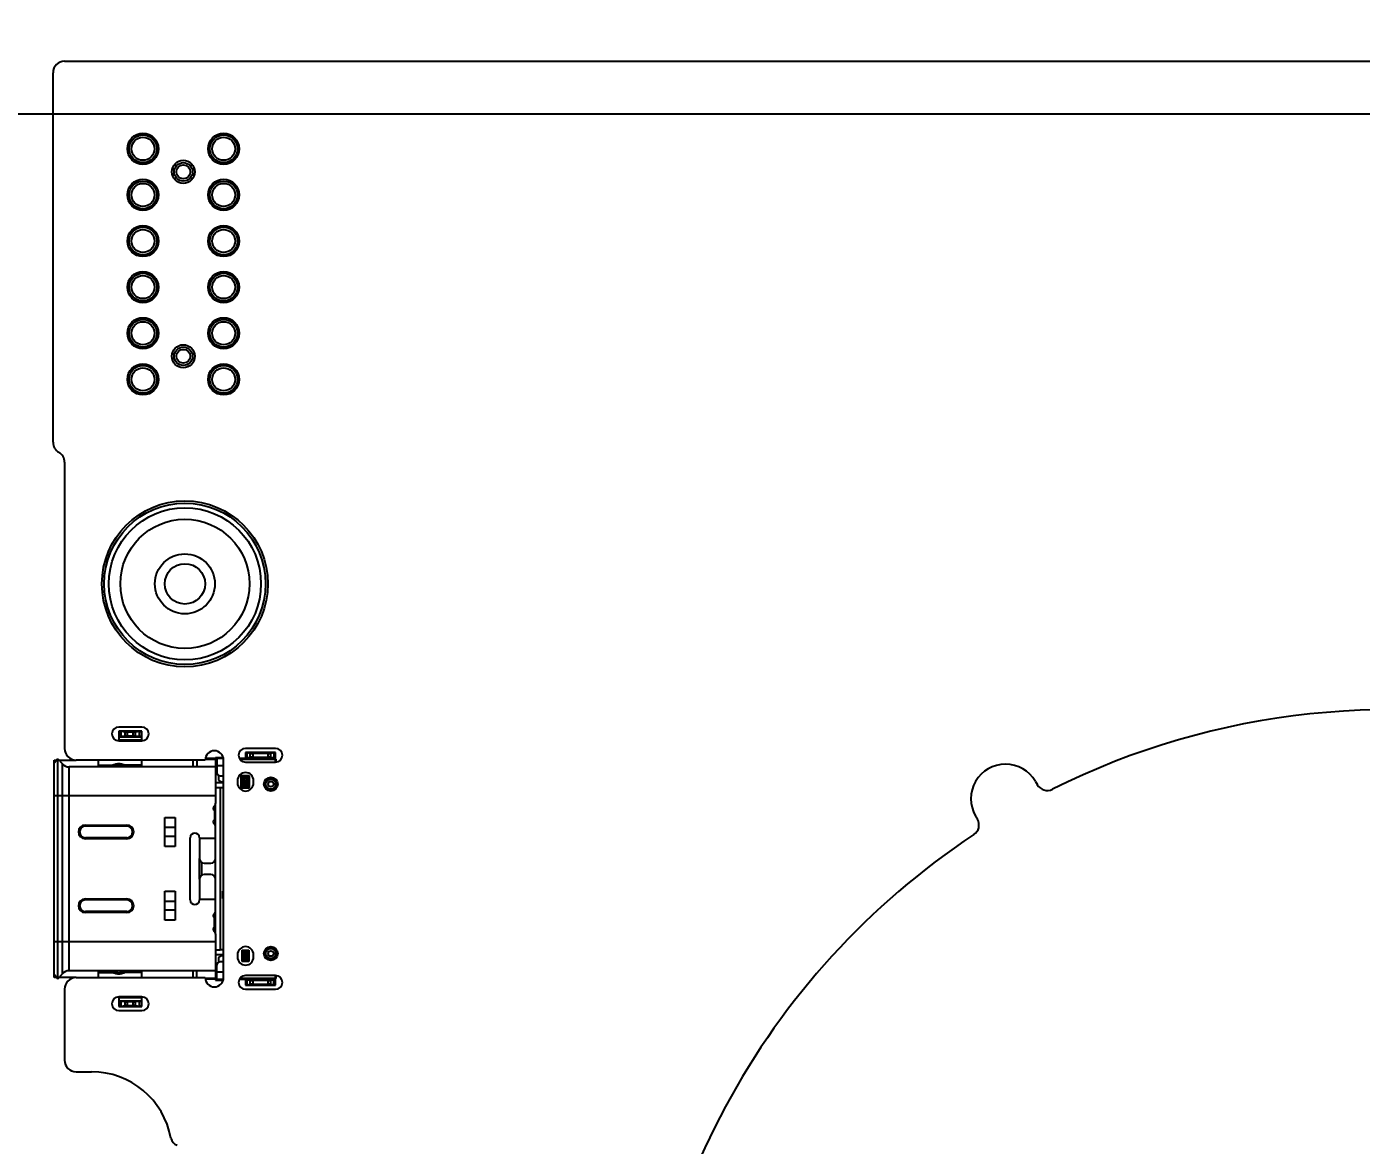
# Model space of a CAD drawing. Header units: millimetres. Extents: x 0 to 841, y 0 to 594.
# Drawn here: x 301.9 to 359.8, y 172.2 to 220.8 of the extents above; entities that cross this region are included whole.
import ezdxf

# ---------------------------------------------------------------- set-up
doc = ezdxf.new("R2010")
doc.units = ezdxf.units.MM
doc.header["$LTSCALE"] = 46.255
doc.layers.get('0').update_dxf_attribs({"linetype": 'CONTINUOUS'})
doc.layers.add('ASSEM_MEM', color=7, linetype='CONTINUOUS')
doc.styles.get("Standard").update_dxf_attribs({"font": 'txt', "width": 0.8})
doc.dimstyles.new('DIMSTYLE_1', dxfattribs={"dimtxt": 3, "dimasz": 2.1, "dimexe": 2, "dimexo": 1, "dimgap": 0.75, "dimtad": 0, "dimtih": 1, "dimtoh": 1, "dimzin": 0, "dimdsep": 46, "dimtxsty": 'STANDARD', "dimblk": '_FILLED', "dimblk1": '_FILLED', "dimblk2": '_FILLED', "dimcen": 0.09, "dimazin": 0, "dimtp": 0.01, "dimtm": 0.01, "dimtfac": 1, "dimtofl": 0, "dimtmove": 0, "dimatfit": 3, "dimldrblk": '_FILLED', "dimfxl": 1, "dimtolj": 1, "dimtzin": 0, "dimarcsym": 0})

# ---------------------------------------------------------------- blocks, each defined once
blk = doc.blocks.new('*D14')
at = {"color": 2, "linetype": 'CONTINUOUS'}
blk.add_line((365.701, 216.96), (258.821, 216.96), dxfattribs=at)
at = {"color": 2, "linetype": 'CONTINUOUS', "insert": (257.321, 220.71), "char_height": 3, "width": 12, "attachment_point": 3, "line_spacing_factor": 0.9}
blk.add_mtext('54.87', dxfattribs=at)
blk = doc.blocks.new('_FILLED')
at = {"color": 0, "linetype": 'BYBLOCK'}
blk.add_solid([(0, 0), (-1, 0.167), (-1, -0.167)], dxfattribs=at)

msp = doc.modelspace()

# ---------------------------------------------------------------- linework, layer by layer
at = {"layer": 'ASSEM_MEM', "color": 7, "linetype": 'CONTINUOUS'}
for p, q in [((303.501, 219.26), (521.301, 219.26)), ((303.001, 202.73), (303.001, 218.76)), ((303.501, 201.864), (303.501, 189.45)), ((306.85, 190.38), (305.85, 190.38)), ((305.851, 190.205), (305.851, 189.955)), ((306.851, 190.205), (305.851, 190.205)), ((305.851, 189.955), (306.851, 189.955)), ((305.851, 189.954), (305.851, 189.953)), ((305.851, 189.954), (305.851, 189.953)), ((305.851, 189.953), (305.851, 189.805)), ((306.127, 190.161), (305.952, 190.181)), ((305.952, 189.98), (306.127, 190)), ((306.476, 190.155), (306.226, 190.155)), ((306.226, 190.005), (306.476, 190.005)), ((306.75, 190.181), (306.575, 190.161)), ((306.575, 190), (306.75, 189.98)), ((306.851, 189.955), (306.851, 190.205)), ((306.851, 189.805), (306.851, 189.953)), ((305.85, 189.78), (306.85, 189.78)), ((312.651, 189.455), (311.35, 189.455)), ((303.207, 189), (303.051, 188.806)), ((303.051, 179.655), (303.051, 188.806)), ((303.207, 179.46), (303.207, 189)), ((303.207, 189), (303.403, 188.783)), ((309.6, 188.95), (304.001, 188.95)), ((304.951, 188.95), (304.951, 188.65)), ((305.809, 188.748), (305.851, 188.749)), ((305.851, 188.749), (305.89, 188.748)), ((306.851, 188.65), (306.851, 188.95)), ((309.075, 188.65), (309.075, 188.95)), ((309.242, 188.95), (309.242, 188.65)), ((309.61, 188.985), (310.05, 188.985)), ((310.071, 189.01), (309.617, 189.01)), ((310.05, 189.01), (310.05, 188.65)), ((310.071, 188.76), (310.05, 188.76)), ((310.101, 188.752), (310.05, 188.752)), ((310.051, 189.01), (310.051, 189.06)), ((310.051, 189.06), (310.371, 189.06)), ((310.071, 189.01), (310.071, 188.76)), ((310.072, 189.01), (310.072, 188.76)), ((310.076, 188.76), (310.072, 188.76)), ((310.072, 188.76), (310.076, 188.76)), ((310.076, 189.01), (310.101, 189.01)), ((310.076, 188.76), (310.076, 189.009)), ((310.101, 189.06), (310.101, 188.41)), ((310.101, 189.031), (310.379, 189.031)), ((310.4, 179.51), (310.4, 188.95)), ((312.651, 189.01), (311.089, 189.01)), ((311.111, 188.985), (312.67, 188.985)), ((311.35, 188.855), (312.651, 188.855)), ((311.351, 189.28), (311.351, 189.01)), ((312.651, 189.28), (311.351, 189.28)), ((311.351, 189.03), (312.651, 189.03)), ((311.553, 189.239), (311.428, 189.258)), ((311.428, 189.052), (311.553, 189.072)), ((312.326, 189.23), (311.676, 189.23)), ((311.676, 189.08), (312.326, 189.08)), ((312.574, 189.258), (312.449, 189.239)), ((312.449, 189.072), (312.574, 189.052)), ((312.651, 188.855), (312.651, 189.28)), ((312.67, 188.985), (312.67, 188.861)), ((310.051, 188.65), (303.701, 188.65)), ((304.951, 188.73), (305.587, 188.73)), ((305.587, 188.73), (305.609, 188.731)), ((305.601, 188.65), (305.601, 188.731)), ((305.609, 188.731), (305.641, 188.733)), ((305.641, 188.733), (305.653, 188.734)), ((305.653, 188.734), (305.702, 188.739)), ((305.7, 188.739), (305.752, 188.744)), ((305.752, 188.744), (305.77, 188.745)), ((305.77, 188.745), (305.809, 188.748)), ((305.89, 188.748), (305.929, 188.746)), ((305.929, 188.746), (305.949, 188.744)), ((305.949, 188.744), (305.993, 188.74)), ((305.993, 188.74), (306.001, 188.739)), ((305.993, 188.74), (306.048, 188.734)), ((306.048, 188.734), (306.058, 188.733)), ((306.058, 188.733), (306.093, 188.731)), ((306.093, 188.731), (306.115, 188.73)), ((306.093, 188.731), (306.115, 188.73)), ((306.101, 188.731), (306.101, 188.65)), ((306.851, 188.73), (306.115, 188.73)), ((310.05, 188.61), (310.101, 188.61)), ((310.051, 188.65), (310.051, 187.057)), ((310.171, 188.285), (310.171, 188.16)), ((310.251, 188.26), (310.4, 188.26)), ((311.165, 187.73), (311.165, 188.28)), ((311.165, 188.28), (311.265, 188.18)), ((311.165, 188.28), (311.515, 188.28)), ((311.2, 187.757), (311.2, 188.255)), ((311.274, 188.182), (311.2, 188.255)), ((311.2, 188.255), (311.5, 188.255)), ((311.265, 187.835), (311.265, 188.18)), ((311.265, 188.18), (311.424, 188.18)), ((311.274, 187.83), (311.274, 188.18)), ((311.417, 188.182), (311.515, 188.28)), ((311.424, 187.83), (311.424, 188.18)), ((311.5, 188.255), (311.425, 188.18)), ((311.425, 188.18), (311.425, 187.835)), ((311.5, 188.255), (311.5, 187.757)), ((311.515, 188.28), (311.515, 187.73)), ((310.4, 187.96), (310.05, 187.96)), ((310.25, 187.743), (310.051, 187.743)), ((310.25, 187.743), (310.25, 180.718)), ((310.4, 187.743), (310.25, 187.743)), ((310.321, 188.01), (310.4, 188.01)), ((311, 188.055), (311, 187.955)), ((311.265, 187.835), (311.165, 187.73)), ((311.515, 187.73), (311.165, 187.73)), ((311.272, 187.832), (311.2, 187.757)), ((311.5, 187.757), (311.2, 187.757)), ((311.274, 187.835), (311.265, 187.835)), ((311.292, 188.128), (311.274, 188.152)), ((311.292, 187.882), (311.274, 187.859)), ((311.274, 187.83), (311.424, 187.83)), ((311.304, 187.98), (311.304, 188.03)), ((311.394, 187.98), (311.394, 188.03)), ((311.406, 188.128), (311.424, 188.152)), ((311.424, 187.859), (311.406, 187.882)), ((311.422, 187.829), (311.515, 187.73)), ((311.425, 187.835), (311.5, 187.757)), ((311.7, 187.955), (311.7, 188.055)), ((312.284, 187.705), (312.269, 187.705)), ((312.37, 187.647), (312.37, 187.658)), ((312.651, 188.086), (312.651, 187.724)), ((312.67, 188.062), (312.67, 187.905)), ((312.67, 187.905), (312.67, 187.749)), ((345.62, 188.019), (345.7, 187.88)), ((310.05, 186.056), (310.05, 187.055)), ((307.851, 185.205), (307.851, 186.455)), ((307.851, 186.455), (308.301, 186.455)), ((308.301, 186.455), (308.301, 185.205)), ((310.001, 186.881), (310.001, 186.23)), ((343.102, 186.38), (343.022, 186.519)), ((304.401, 186.13), (306.201, 186.13)), ((308.301, 186.025), (307.851, 186.025)), ((310.051, 184.68), (310.051, 186.054)), ((306.201, 185.53), (304.401, 185.53)), ((308.301, 185.635), (307.851, 185.635)), ((308.951, 182.88), (308.951, 185.58)), ((309.351, 185.58), (309.351, 184.68)), ((308.301, 185.205), (307.851, 185.205)), ((309.35, 183.78), (309.35, 184.68)), ((309.45, 183.951), (309.45, 184.51)), ((309.551, 184.48), (309.851, 184.48)), ((310.05, 183.78), (310.05, 184.68)), ((309.351, 183.78), (309.351, 182.88)), ((309.851, 183.98), (309.551, 183.98)), ((310.051, 182.407), (310.051, 183.78)), ((307.851, 182.005), (307.851, 183.255)), ((307.851, 183.255), (308.301, 183.255)), ((308.301, 183.255), (308.301, 182.005)), ((310.369, 182.95), (310.369, 183.255)), ((304.401, 182.93), (306.201, 182.93)), ((307.851, 182.825), (308.301, 182.825)), ((308.301, 182.435), (307.851, 182.435)), ((310.05, 181.406), (310.05, 182.405)), ((306.201, 182.33), (304.401, 182.33)), ((308.301, 182.005), (307.851, 182.005)), ((310.001, 181.58), (310.001, 182.231)), ((310.051, 181.404), (310.051, 179.81)), ((310.051, 180.718), (310.25, 180.718)), ((310.4, 180.718), (310.25, 180.718)), ((311.2, 180.205), (311.2, 180.704)), ((311.272, 180.629), (311.2, 180.704)), ((311.2, 180.704), (311.5, 180.704)), ((311.5, 180.704), (311.425, 180.625)), ((311.5, 180.704), (311.5, 180.205)), ((312.269, 180.755), (312.284, 180.755)), ((312.37, 180.803), (312.37, 180.813)), ((312.651, 180.736), (312.651, 180.374)), ((312.67, 180.712), (312.67, 180.399)), ((310.4, 180.5), (310.05, 180.5)), ((310.171, 180.3), (310.171, 180.176)), ((310.4, 180.2), (310.251, 180.2)), ((310.4, 180.45), (310.321, 180.45)), ((311, 180.505), (311, 180.405)), ((311.274, 180.28), (311.2, 180.205)), ((311.5, 180.205), (311.2, 180.205)), ((311.265, 180.28), (311.265, 180.625)), ((311.274, 180.625), (311.265, 180.625)), ((311.424, 180.28), (311.265, 180.28)), ((311.274, 180.28), (311.274, 180.63)), ((311.274, 180.63), (311.424, 180.63)), ((311.292, 180.578), (311.274, 180.602)), ((311.292, 180.332), (311.274, 180.309)), ((311.304, 180.43), (311.304, 180.48)), ((311.394, 180.43), (311.394, 180.48)), ((311.406, 180.578), (311.424, 180.602)), ((311.424, 180.309), (311.406, 180.332)), ((311.42, 180.276), (311.417, 180.278)), ((311.424, 180.28), (311.424, 180.63)), ((311.425, 180.625), (311.425, 180.28)), ((311.425, 180.28), (311.5, 180.205)), ((311.7, 180.405), (311.7, 180.505)), ((303.051, 179.655), (303.207, 179.46)), ((303.207, 179.46), (303.403, 179.678)), ((310.051, 179.81), (303.701, 179.81)), ((304.001, 179.51), (309.6, 179.51)), ((304.951, 179.81), (304.951, 179.51)), ((304.951, 179.73), (305.586, 179.73)), ((305.604, 179.73), (305.586, 179.73)), ((305.604, 179.73), (305.586, 179.73)), ((305.601, 179.81), (305.601, 179.73)), ((305.631, 179.728), (305.604, 179.73)), ((305.645, 179.727), (305.631, 179.728)), ((305.688, 179.723), (305.645, 179.727)), ((305.745, 179.717), (305.688, 179.723)), ((305.806, 179.713), (305.745, 179.717)), ((305.851, 179.712), (305.806, 179.713)), ((305.894, 179.713), (305.851, 179.712)), ((305.936, 179.716), (305.894, 179.713)), ((305.956, 179.717), (305.936, 179.716)), ((306.01, 179.722), (305.956, 179.717)), ((306.056, 179.727), (306.01, 179.722)), ((306.098, 179.73), (306.056, 179.727)), ((306.115, 179.73), (306.098, 179.73)), ((306.115, 179.73), (306.098, 179.73)), ((306.101, 179.81), (306.101, 179.73)), ((306.851, 179.73), (306.115, 179.73)), ((306.851, 179.51), (306.851, 179.81)), ((309.075, 179.51), (309.075, 179.81)), ((309.242, 179.51), (309.242, 179.81)), ((310.101, 179.85), (310.05, 179.85)), ((310.05, 179.81), (310.05, 179.45)), ((310.101, 179.708), (310.05, 179.708)), ((310.076, 179.7), (310.05, 179.7)), ((310.071, 179.45), (310.071, 179.7)), ((310.076, 179.701), (310.072, 179.7)), ((310.072, 179.45), (310.072, 179.7)), ((310.076, 179.452), (310.076, 179.701)), ((310.101, 179.4), (310.101, 180.05)), ((312.651, 179.605), (311.35, 179.605)), ((312.651, 179.18), (312.651, 179.605)), ((312.67, 179.6), (312.67, 179.475)), ((303.501, 179.01), (303.501, 175.93)), ((310.05, 179.475), (309.61, 179.475)), ((310.071, 179.45), (309.617, 179.45)), ((310.051, 179.45), (310.051, 179.4)), ((310.051, 179.4), (310.371, 179.4)), ((310.101, 179.45), (310.076, 179.45)), ((310.379, 179.43), (310.101, 179.43)), ((311.089, 179.45), (312.651, 179.45)), ((312.67, 179.475), (311.111, 179.475)), ((311.35, 179.005), (312.651, 179.005)), ((311.351, 179.45), (311.351, 179.18)), ((311.351, 179.43), (312.651, 179.43)), ((311.351, 179.18), (312.651, 179.18)), ((311.553, 179.389), (311.428, 179.408)), ((311.428, 179.202), (311.553, 179.222)), ((312.326, 179.38), (311.676, 179.38)), ((311.676, 179.23), (312.326, 179.23)), ((312.574, 179.408), (312.449, 179.389)), ((312.449, 179.222), (312.574, 179.202)), ((306.85, 178.68), (305.85, 178.68)), ((305.851, 178.655), (305.851, 178.508)), ((305.851, 178.505), (305.851, 178.255)), ((305.851, 178.505), (306.851, 178.505)), ((306.127, 178.461), (305.952, 178.481)), ((306.476, 178.455), (306.226, 178.455)), ((306.75, 178.481), (306.575, 178.461)), ((306.851, 178.508), (306.851, 178.655)), ((306.851, 178.506), (306.851, 178.508)), ((306.851, 178.506), (306.851, 178.508)), ((306.851, 178.255), (306.851, 178.505)), ((305.85, 178.08), (306.85, 178.08)), ((305.851, 178.255), (306.851, 178.255)), ((305.952, 178.28), (306.127, 178.3)), ((306.226, 178.305), (306.476, 178.305)), ((306.575, 178.3), (306.75, 178.28)), ((304.001, 175.43), (304.666, 175.43))]:
    msp.add_line(p, q, dxfattribs=at)
at = {"layer": 'ASSEM_MEM', "color": 9, "linetype": 'CONTINUOUS'}
for p, q in [((305.952, 189.98), (305.952, 190.181)), ((306.127, 190), (306.127, 190.161)), ((306.226, 190.005), (306.226, 190.155)), ((306.476, 190.005), (306.476, 190.155)), ((306.575, 190), (306.575, 190.161)), ((306.75, 189.98), (306.75, 190.181)), ((306.851, 189.805), (305.851, 189.805)), ((303.403, 179.678), (303.403, 188.783)), ((305.851, 188.749), (305.851, 188.779)), ((310.072, 189.06), (310.072, 189.01)), ((310.079, 189.06), (310.079, 189.01)), ((311.428, 189.052), (311.428, 189.258)), ((311.553, 189.072), (311.553, 189.239)), ((311.676, 189.08), (311.676, 189.23)), ((312.326, 189.08), (312.326, 189.23)), ((312.449, 189.072), (312.449, 189.239)), ((312.574, 189.258), (312.574, 189.052)), ((303.701, 179.81), (303.701, 188.65)), ((305.451, 188.73), (305.451, 188.65)), ((306.251, 188.73), (306.251, 188.65)), ((310.101, 188.71), (310.4, 188.71)), ((311.274, 188.176), (311.424, 188.176)), ((311.424, 187.835), (311.274, 187.835)), ((311.406, 188.128), (311.292, 188.128)), ((311.406, 187.882), (311.292, 187.882)), ((311.394, 188.03), (311.304, 188.03)), ((311.304, 187.98), (311.394, 187.98)), ((312.63, 188.033), (312.67, 188.062)), ((312.63, 187.778), (312.67, 187.749)), ((310.051, 187.4), (303.051, 187.4)), ((304.401, 186.08), (304.401, 186.13)), ((306.201, 186.08), (304.401, 186.08)), ((306.201, 186.13), (306.201, 186.08)), ((306.201, 186.13), (306.201, 186.08)), ((304.401, 185.58), (304.401, 185.53)), ((306.201, 185.58), (304.401, 185.58)), ((306.201, 185.58), (304.401, 185.58)), ((306.201, 185.53), (306.201, 185.58)), ((306.201, 185.58), (306.201, 185.53)), ((309.351, 185.563), (310.051, 185.563)), ((304.401, 182.88), (304.401, 182.93)), ((304.401, 182.93), (304.401, 182.88)), ((306.201, 182.88), (304.401, 182.88)), ((304.401, 182.33), (304.401, 182.38)), ((306.201, 182.38), (304.401, 182.38)), ((306.201, 182.93), (306.201, 182.88)), ((306.201, 182.33), (306.201, 182.38)), ((310.051, 182.898), (309.351, 182.898)), ((310.051, 181.06), (303.051, 181.06)), ((312.63, 180.683), (312.67, 180.712)), ((311.274, 180.626), (311.424, 180.626)), ((311.424, 180.285), (311.274, 180.285)), ((311.406, 180.578), (311.292, 180.578)), ((311.406, 180.332), (311.292, 180.332)), ((311.394, 180.48), (311.304, 180.48)), ((311.304, 180.43), (311.394, 180.43)), ((312.63, 180.428), (312.67, 180.399)), ((305.451, 179.81), (305.451, 179.73)), ((305.851, 179.681), (305.851, 179.712)), ((306.251, 179.81), (306.251, 179.73)), ((310.4, 179.75), (310.101, 179.75)), ((310.072, 179.45), (310.072, 179.4)), ((310.079, 179.45), (310.079, 179.4)), ((311.428, 179.202), (311.428, 179.408)), ((311.553, 179.222), (311.553, 179.389)), ((311.676, 179.23), (311.676, 179.38)), ((312.326, 179.23), (312.326, 179.38)), ((312.449, 179.222), (312.449, 179.389)), ((312.574, 179.202), (312.574, 179.408)), ((305.851, 178.655), (306.851, 178.655)), ((305.952, 178.28), (305.952, 178.481)), ((306.127, 178.3), (306.127, 178.461)), ((306.226, 178.305), (306.226, 178.455)), ((306.476, 178.305), (306.476, 178.455)), ((306.575, 178.3), (306.575, 178.461)), ((306.75, 178.28), (306.75, 178.481))]:
    msp.add_line(p, q, dxfattribs=at)
at = {"layer": 'ASSEM_MEM', "color": 4, "linetype": 'CONTINUOUS'}
for p, q in [((303.051, 188.806), (303.051, 188.95)), ((303.051, 188.95), (303.167, 188.95)), ((303.252, 188.95), (304.001, 188.95)), ((303.051, 179.51), (303.051, 179.655)), ((303.167, 179.51), (303.051, 179.51)), ((304.001, 179.51), (303.252, 179.51))]:
    msp.add_line(p, q, dxfattribs=at)
at = {"layer": 'ASSEM_MEM', "color": 7, "linetype": 'CONTINUOUS'}
for centre, radius in [((306.901, 215.46), 0.675), ((306.901, 215.46), 0.6), ((310.401, 215.46), 0.675), ((310.401, 215.46), 0.6), ((306.901, 215.46), 0.5), ((310.401, 215.46), 0.5), ((308.651, 214.46), 0.5), ((308.651, 214.46), 0.4), ((308.651, 214.46), 0.3), ((306.901, 213.46), 0.675), ((306.901, 213.46), 0.6), ((306.901, 213.46), 0.5), ((310.401, 213.46), 0.675), ((310.401, 213.46), 0.6), ((310.401, 213.46), 0.5), ((306.901, 211.46), 0.675), ((306.901, 211.46), 0.6), ((306.901, 211.46), 0.5), ((310.401, 211.46), 0.675), ((310.401, 211.46), 0.6), ((310.401, 211.46), 0.5), ((306.901, 209.46), 0.675), ((306.901, 209.46), 0.6), ((306.901, 209.46), 0.5), ((310.401, 209.46), 0.675), ((310.401, 209.46), 0.6), ((310.401, 209.46), 0.5), ((306.901, 207.46), 0.675), ((306.901, 207.46), 0.6), ((306.901, 207.46), 0.5), ((310.401, 207.46), 0.675), ((310.401, 207.46), 0.6), ((310.401, 207.46), 0.5), ((308.651, 206.46), 0.5), ((308.651, 206.46), 0.4), ((308.651, 206.46), 0.3), ((306.901, 205.46), 0.675), ((310.401, 205.46), 0.675), ((306.901, 205.46), 0.6), ((306.901, 205.46), 0.5), ((310.401, 205.46), 0.6), ((310.401, 205.46), 0.5), ((308.721, 196.59), 3.6), ((308.721, 196.59), 3.5), ((308.721, 196.59), 3.3), ((308.721, 196.59), 2.8), ((308.721, 196.59), 1.3), ((308.721, 196.59), 0.875), ((312.45, 187.905), 0.3), ((312.45, 187.905), 0.22), ((312.45, 187.905), 0.12), ((312.45, 180.555), 0.3), ((312.45, 180.555), 0.22), ((312.45, 180.555), 0.12)]:
    msp.add_circle(centre, radius, dxfattribs=at)
for centre, radius, start, end in [((303.501, 218.76), 0.5, 90, 180), ((303.501, 202.73), 0.5, 180, 240), ((303.001, 201.864), 0.5, 0, 60), ((360.971, 158.43), 32.7, 75.54387, 116.54636), ((305.85, 190.08), 0.3, 90, 270), ((306.85, 190.08), 0.3, 270, 90), ((304.001, 189.45), 0.5, 180, 270), ((310, 188.95), 0.4, 0, 180), ((311.35, 189.155), 0.3, 90, 270), ((312.651, 189.155), 0.3, 270, 90), ((303.701, 189.05), 0.4, 222, 270), ((344.321, 187.269), 1.5, 30, 210), ((310.251, 188.41), 0.15, 180, 270), ((311.35, 188.055), 0.35, 0, 180), ((310.321, 188.16), 0.15, 180, 270), ((311.35, 187.955), 0.35, 180, 360), ((312.452, 187.905), 0.272, 141.00571, 157.40363), ((312.451, 187.904), 0.271, 126.65752, 140.81264), ((312.45, 187.905), 0.26, 230.27157, 252.08336), ((312.451, 187.904), 0.271, 111.33408, 126.7039), ((312.45, 187.906), 0.271, 249.30852, 264.66455), ((312.451, 187.906), 0.271, 264.59997, 278.89002), ((312.45, 187.907), 0.272, 279.10352, 295.7888), ((346.133, 188.13), 0.5, 210, 296.54636), ((309.901, 187.057), 0.15, 305.89749, 360), ((309.901, 187.071), 0.15, 321.97325, 360), ((310.051, 186.849), 0.106, 125.89749, 241.77024), ((310.102, 186.912), 0.106, 141.65501, 197.23799), ((304.401, 185.83), 0.3, 90, 270), ((306.201, 185.83), 0.3, 270, 90), ((310.051, 186.262), 0.106, 118.22976, 234.10251), ((309.901, 186.054), 0.15, 0, 54.10251), ((310.102, 186.198), 0.106, 162.76201, 218.22083), ((309.901, 186.04), 0.15, 0, 38.11475), ((342.669, 186.13), 0.5, 303.45364, 30), ((309.151, 185.58), 0.2, 0, 180), ((360.971, 158.43), 32.7, 123.45364, 180), ((309.551, 184.68), 0.2, 180, 270), ((309.851, 184.68), 0.2, 270, 360), ((309.551, 183.78), 0.2, 90, 180), ((309.851, 183.78), 0.2, 0, 90), ((304.401, 182.63), 0.3, 90, 270), ((306.201, 182.63), 0.3, 270, 90), ((309.151, 182.88), 0.2, 180, 360), ((309.901, 182.407), 0.15, 305.89749, 360), ((309.901, 182.421), 0.15, 321.97325, 360), ((310.051, 182.199), 0.106, 125.89749, 241.77024), ((310.102, 182.262), 0.106, 141.65501, 197.23799), ((310.051, 181.612), 0.106, 118.22976, 234.10251), ((309.901, 181.404), 0.15, 0, 54.10251), ((310.102, 181.548), 0.106, 162.76201, 218.22083), ((309.901, 181.39), 0.15, 0, 38.11475), ((311.35, 180.505), 0.35, 0, 180), ((312.452, 180.555), 0.272, 140.98107, 157.38423), ((312.451, 180.554), 0.271, 126.65257, 140.78894), ((312.45, 180.555), 0.26, 107.91664, 129.72843), ((312.451, 180.554), 0.271, 111.33175, 126.69881), ((310.251, 180.05), 0.15, 90, 180), ((310.321, 180.3), 0.15, 90, 180), ((311.35, 180.405), 0.35, 180, 360), ((312.45, 180.556), 0.271, 249.39823, 264.74741), ((312.451, 180.556), 0.271, 264.67454, 278.95274), ((312.45, 180.557), 0.272, 279.17333, 295.69837), ((303.701, 179.41), 0.4, 90, 138), ((304.001, 179.01), 0.5, 90, 180), ((310, 179.51), 0.4, 180, 360), ((311.35, 179.305), 0.3, 90, 270), ((312.651, 179.305), 0.3, 270, 90), ((305.85, 178.38), 0.3, 90, 270), ((306.85, 178.38), 0.3, 270, 90), ((304.001, 175.93), 0.5, 180, 270), ((304.666, 171.93), 3.5, 10.17375, 90), ((308.589, 172.693), 0.5, 196.85492, 245.35202)]:
    msp.add_arc(centre, radius, start, end, dxfattribs=at)
at = {"layer": 'ASSEM_MEM', "color": 9, "linetype": 'CONTINUOUS'}
for centre, radius, start, end in [((312.45, 187.905), 0.27, 35.43094, 227.79455), ((312.476, 187.904), 0.295, 176.61471, 179.68918), ((312.45, 187.905), 0.27, 252.76471, 324.56906), ((312.45, 187.905), 0.27, 302.61673, 311.58916), ((312.435, 187.923), 0.293, 311.59686, 317.40861), ((304.401, 185.83), 0.25, 90, 270), ((296.004, 186.115), 8.396, 359.76414, 0.10531), ((306.201, 185.83), 0.25, 270, 90), ((304.401, 182.63), 0.25, 90, 270), ((295.67, 182.346), 8.731, 359.89872, 0.22684), ((306.201, 182.63), 0.25, 270, 90), ((312.45, 180.555), 0.27, 132.20545, 324.56906), ((312.45, 180.555), 0.27, 35.42933, 107.23529)]:
    msp.add_arc(centre, radius, start, end, dxfattribs=at)
at = {"layer": 'ASSEM_MEM', "color": 7, "linetype": 'CONTINUOUS'}
for centre, major_axis, ratio, start_param, end_param in [((306.051, 190.215), (0.2, 0), 0.2, -2.888912, -2.089942), ((306.051, 189.945), (0.2, 0), 0.2, 2.089942, 2.888912), ((306.226, 190.195), (0.2, 0), 0.2, -2.089942, -1.570796), ((306.226, 189.965), (0.2, 0), 0.2, 1.570796, 2.089942), ((306.476, 190.195), (0.2, 0), 0.2, -1.570796, -1.05165), ((306.476, 189.965), (0.2, 0), 0.2, 1.05165, 1.570796), ((306.651, 190.215), (0.2, 0), 0.2, -1.05165, -0.25268), ((306.651, 189.945), (0.2, 0), 0.2, 0.25268, 1.05165), ((311.551, 189.29), (0.2, 0), 0.2, -2.901338, -2.23367), ((311.551, 189.021), (0.2, 0), 0.2, 2.23367, 2.901338), ((311.676, 189.27), (0.2, 0), 0.2, -2.23367, -1.570796), ((311.676, 189.04), (0.2, 0), 0.2, 1.570796, 2.23367), ((312.326, 189.27), (0.2, 0), 0.2, -1.570796, -0.907923), ((312.326, 189.04), (0.2, 0), 0.2, 0.907923, 1.570796), ((312.451, 189.29), (0.2, 0), 0.2, -0.907923, -0.240255), ((312.451, 189.021), (0.2, 0), 0.2, 0.240255, 0.907923), ((311.289, 188.03), (0, 0.1), 0.15, -1.570796, -0.193283), ((311.289, 187.98), (0, 0.1), 0.15, -2.94831, -1.570796), ((311.409, 188.03), (0, 0.1), 0.15, 0.193283, 1.570796), ((311.409, 187.98), (0, 0.1), 0.15, 1.570796, 2.94831), ((311.289, 180.48), (0, 0.1), 0.15, -1.570796, -0.193283), ((311.289, 180.43), (0, 0.1), 0.15, -2.94831, -1.570796), ((311.409, 180.48), (0, 0.1), 0.15, 0.193283, 1.570796), ((311.409, 180.43), (0, 0.1), 0.15, 1.570796, 2.94831), ((311.551, 179.44), (0.2, 0), 0.2, -2.901338, -2.23367), ((311.551, 179.171), (0.2, 0), 0.2, 2.23367, 2.901338), ((311.676, 179.42), (0.2, 0), 0.2, -2.23367, -1.570796), ((311.676, 179.19), (0.2, 0), 0.2, 1.570796, 2.23367), ((312.326, 179.42), (0.2, 0), 0.2, -1.570796, -0.907923), ((312.326, 179.19), (0.2, 0), 0.2, 0.907923, 1.570796), ((312.451, 179.44), (0.2, 0), 0.2, -0.907923, -0.240255), ((312.451, 179.171), (0.2, 0), 0.2, 0.240255, 0.907923), ((306.051, 178.515), (0.2, 0), 0.2, -2.888912, -2.089942), ((306.226, 178.495), (0.2, 0), 0.2, -2.089942, -1.570796), ((306.476, 178.495), (0.2, 0), 0.2, -1.570796, -1.05165), ((306.651, 178.515), (0.2, 0), 0.2, -1.05165, -0.25268), ((306.051, 178.245), (0.2, 0), 0.2, 2.089942, 2.888912), ((306.226, 178.265), (0.2, 0), 0.2, 1.570796, 2.089942), ((306.476, 178.265), (0.2, 0), 0.2, 1.05165, 1.570796), ((306.651, 178.245), (0.2, 0), 0.2, 0.25268, 1.05165)]:
    msp.add_ellipse(centre, major_axis=major_axis, ratio=ratio, start_param=start_param, end_param=end_param, dxfattribs=at)
at = {"layer": 'ASSEM_MEM', "color": 9, "linetype": 'CONTINUOUS'}
for points, knots in [([(305.851, 188.779), (305.822, 188.779), (305.767, 188.774), (305.694, 188.757), (305.635, 188.739), (305.601, 188.73), (305.586, 188.73)], [0, 0, 0, 0, 0.319568, 0.607977, 0.839144, 1, 1, 1, 1]), ([(305.851, 188.779), (305.822, 188.779), (305.767, 188.775), (305.694, 188.757), (305.635, 188.739), (305.601, 188.73), (305.586, 188.73)], [0, 0, 0, 0, 0.320035, 0.607841, 0.839112, 1, 1, 1, 1]), ([(306.115, 188.73), (306.101, 188.73), (306.066, 188.739), (306.008, 188.757), (305.934, 188.774), (305.88, 188.78), (305.851, 188.779)], [0, 0, 0, 0, 0.160761, 0.392152, 0.680018, 1, 1, 1, 1]), ([(306.115, 188.73), (306.109, 188.73), (306.094, 188.732), (306.06, 188.74), (306.008, 188.757), (305.934, 188.774), (305.879, 188.779), (305.851, 188.779)], [0, 0, 0, 0, 0.071497, 0.16105, 0.392146, 0.680548, 1, 1, 1, 1]), ([(305.586, 179.73), (305.593, 179.73), (305.607, 179.728), (305.641, 179.72), (305.694, 179.704), (305.767, 179.687), (305.822, 179.681), (305.851, 179.681)], [0, 0, 0, 0, 0.071659, 0.16112, 0.392172, 0.680531, 1, 1, 1, 1]), ([(305.586, 179.73), (305.601, 179.73), (305.635, 179.722), (305.694, 179.704), (305.767, 179.686), (305.822, 179.681), (305.851, 179.681)], [0, 0, 0, 0, 0.160856, 0.39215, 0.680032, 1, 1, 1, 1]), ([(305.851, 179.681), (305.879, 179.682), (305.934, 179.687), (306.008, 179.704), (306.066, 179.722), (306.101, 179.73), (306.115, 179.73)], [0, 0, 0, 0, 0.319595, 0.60803, 0.839248, 1, 1, 1, 1]), ([(305.851, 179.681), (305.88, 179.681), (305.934, 179.686), (306.008, 179.704), (306.066, 179.722), (306.101, 179.73), (306.115, 179.73)], [0, 0, 0, 0, 0.320058, 0.607853, 0.839218, 1, 1, 1, 1])]:
    msp.add_open_spline(points, degree=3, knots=knots, dxfattribs=at)
at = {"layer": 'ASSEM_MEM', "color": 7, "linetype": 'CONTINUOUS'}
for points, knots in [([(310.076, 189.009), (310.076, 189.009), (310.075, 189.01), (310.073, 189.01), (310.072, 189.01)], [0, 0, 0, 0, 0.311757, 1, 1, 1, 1]), ([(310.101, 188.972), (310.097, 188.981), (310.091, 188.994), (310.082, 189.006), (310.076, 189.009)], [0, 0, 0, 0, 0.613095, 1, 1, 1, 1]), ([(310.095, 188.753), (310.093, 188.754), (310.088, 188.757), (310.081, 188.759), (310.076, 188.76)], [0, 0, 0, 0, 0.265259, 1, 1, 1, 1]), ([(310.095, 179.708), (310.094, 179.707), (310.088, 179.704), (310.081, 179.701), (310.076, 179.701)], [0, 0, 0, 0, 0.265521, 1, 1, 1, 1]), ([(310.076, 179.452), (310.082, 179.454), (310.091, 179.467), (310.097, 179.48), (310.101, 179.488)], [0, 0, 0, 0, 0.386906, 1, 1, 1, 1]), ([(310.072, 179.45), (310.072, 179.45), (310.074, 179.45), (310.075, 179.451), (310.076, 179.452)], [0, 0, 0, 0, 0.192535, 1, 1, 1, 1])]:
    msp.add_open_spline(points, degree=3, knots=knots, dxfattribs=at)
at = {"layer": 'ASSEM_MEM', "color": 9, "linetype": 'CONTINUOUS'}
for points in [[(312.353, 188.157), (312.376, 188.166), (312.401, 188.172), (312.425, 188.174)], [(312.49, 188.172), (312.469, 188.176), (312.447, 188.176), (312.425, 188.174)], [(312.49, 188.172), (312.516, 188.169), (312.541, 188.161), (312.565, 188.15)], [(312.191, 187.979), (312.185, 187.96), (312.182, 187.941), (312.181, 187.921)], [(312.242, 187.734), (312.226, 187.753), (312.213, 187.775), (312.203, 187.798)], [(312.355, 187.653), (312.331, 187.662), (312.309, 187.674), (312.289, 187.689)], [(312.594, 188.134), (312.615, 188.121), (312.634, 188.105), (312.651, 188.086)], [(312.353, 180.807), (312.376, 180.816), (312.401, 180.822), (312.425, 180.824)], [(312.49, 180.822), (312.469, 180.826), (312.447, 180.826), (312.425, 180.824)], [(312.49, 180.822), (312.516, 180.819), (312.541, 180.811), (312.565, 180.8)], [(312.594, 180.784), (312.615, 180.771), (312.634, 180.755), (312.651, 180.736)], [(312.191, 180.63), (312.184, 180.606), (312.181, 180.58), (312.18, 180.555)], [(312.242, 180.383), (312.226, 180.402), (312.213, 180.424), (312.204, 180.446)], [(312.355, 180.303), (312.332, 180.311), (312.309, 180.324), (312.289, 180.339)], [(312.651, 180.374), (312.634, 180.356), (312.615, 180.339), (312.593, 180.326)]]:
    msp.add_open_spline(points, degree=3, dxfattribs=at)
at = {"layer": 'ASSEM_MEM', "color": 7, "linetype": 'CONTINUOUS'}
for points in [[(312.193, 187.825), (312.185, 187.851), (312.181, 187.878), (312.18, 187.905)], [(312.289, 187.689), (312.271, 187.702), (312.255, 187.717), (312.242, 187.734)], [(312.193, 180.473), (312.185, 180.5), (312.181, 180.528), (312.18, 180.555)], [(312.289, 180.339), (312.272, 180.352), (312.256, 180.367), (312.242, 180.383)]]:
    msp.add_open_spline(points, degree=3, dxfattribs=at)

# ---------------------------------------------------------------- dimensions: what is measured, and where the dimension line sits
at = {"color": 2, "linetype": 'CONTINUOUS'}
dim = msp.add_ordinate_dim(feature_location=(365.701, 216.96), offset=(-106.88, 0), dtype=0, origin=(413.401, 162.09), dimstyle='DIMSTYLE_1', override={"dimtad": 1, "dimtih": 0, "dimtoh": 0}, dxfattribs=at)
dim.commit()
dim.dimension.update_dxf_attribs({"geometry": '*D14', "text_midpoint": (251.321, 219.21)})

doc.saveas('drawing.dxf')
